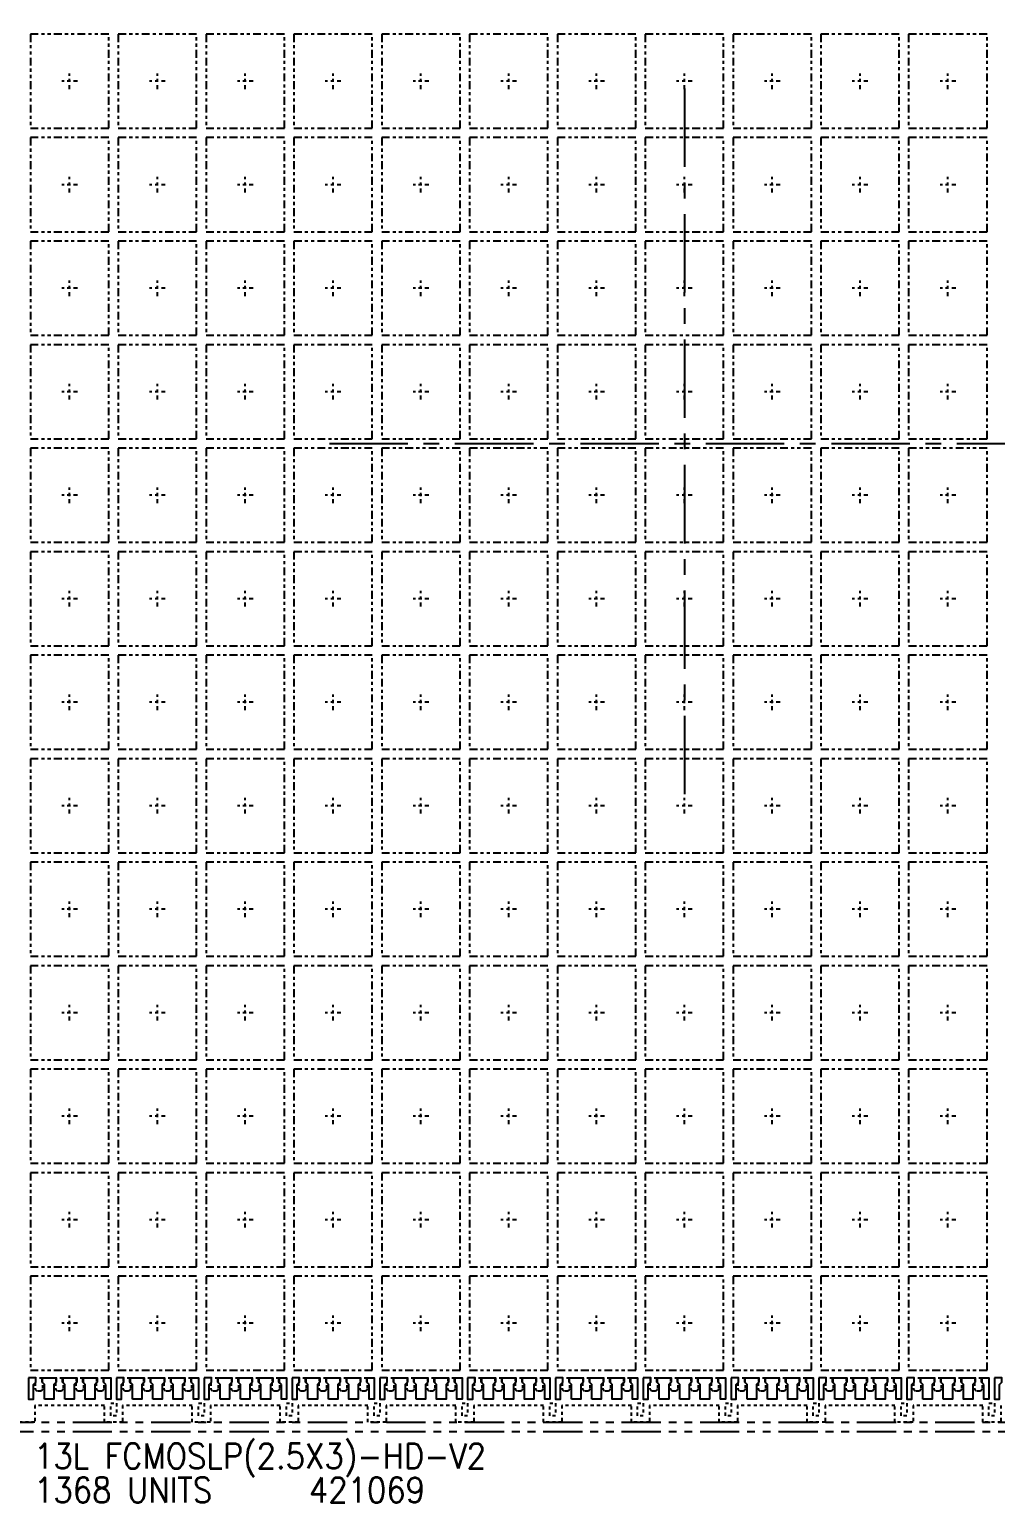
# Model space of a CAD drawing. Extents: x -335 to -11, y -372 to -1.
# Drawn here: x -284.67 to -253.87, y -333.99 to -287.03 of the extents above; entities that cross this region are included whole.
import ezdxf

# ---------------------------------------------------------------- set-up
doc = ezdxf.new("R2010")
doc.units = 0
doc.header["$MEASUREMENT"] = 0
for name, pattern in [('CENTERX2', [4, 2.5, -0.5, 0.5, -0.5]), ('HIDDEN', [0.375, 0.25, -0.125]), ('PHANTOM', [2.5, 1.25, -0.25, 0.25, -0.25, 0.25, -0.25])]:
    doc.linetypes.add(name, pattern=pattern)
doc.layers.add('1', color=7, linetype='CONTINUOUS')
doc.layers.add('1D', color=4, linetype='CONTINUOUS')
doc.styles.add('ROMANS', font='romans', dxfattribs={"width": 0.85, "height": 0.08})

msp = doc.modelspace()

# ---------------------------------------------------------------- linework, layer by layer
at = {"layer": '1'}
for points in [[(-284.696, -330.016), (-284.696, -330.696), (-284.536, -330.696), (-284.536, -330.226), (-284.461, -330.151), (-284.461, -330.016)], [(-284.186, -330.696), (-284.186, -330.226), (-284.261, -330.151), (-284.261, -330.016), (-283.811, -330.016), (-283.811, -330.151), (-283.886, -330.226), (-283.886, -330.696)], [(-283.536, -330.696), (-283.536, -330.226), (-283.611, -330.151), (-283.611, -330.016), (-283.161, -330.016), (-283.161, -330.151), (-283.236, -330.226), (-283.236, -330.696)], [(-282.961, -330.016), (-282.511, -330.016), (-282.511, -330.151), (-282.586, -330.226), (-282.586, -330.696), (-282.886, -330.696), (-282.886, -330.226), (-282.961, -330.151)], [(-282.236, -330.226), (-282.311, -330.151), (-282.311, -330.016), (-282.076, -330.016), (-282.076, -330.696), (-282.236, -330.696)], [(-281.896, -330.016), (-281.896, -330.696), (-281.736, -330.696), (-281.736, -330.226), (-281.661, -330.151), (-281.661, -330.016)], [(-281.386, -330.696), (-281.386, -330.226), (-281.461, -330.151), (-281.461, -330.016), (-281.011, -330.016), (-281.011, -330.151), (-281.086, -330.226), (-281.086, -330.696)], [(-280.736, -330.696), (-280.736, -330.226), (-280.811, -330.151), (-280.811, -330.016), (-280.361, -330.016), (-280.361, -330.151), (-280.436, -330.226), (-280.436, -330.696)], [(-280.161, -330.016), (-279.711, -330.016), (-279.711, -330.151), (-279.786, -330.226), (-279.786, -330.696), (-280.086, -330.696), (-280.086, -330.226), (-280.161, -330.151)], [(-279.436, -330.226), (-279.511, -330.151), (-279.511, -330.016), (-279.276, -330.016), (-279.276, -330.696), (-279.436, -330.696)], [(-279.096, -330.016), (-279.096, -330.696), (-278.936, -330.696), (-278.936, -330.226), (-278.861, -330.151), (-278.861, -330.016)], [(-278.586, -330.696), (-278.586, -330.226), (-278.661, -330.151), (-278.661, -330.016), (-278.211, -330.016), (-278.211, -330.151), (-278.286, -330.226), (-278.286, -330.696)], [(-277.936, -330.696), (-277.936, -330.226), (-278.011, -330.151), (-278.011, -330.016), (-277.561, -330.016), (-277.561, -330.151), (-277.636, -330.226), (-277.636, -330.696)], [(-277.361, -330.016), (-276.911, -330.016), (-276.911, -330.151), (-276.986, -330.226), (-276.986, -330.696), (-277.286, -330.696), (-277.286, -330.226), (-277.361, -330.151)], [(-276.636, -330.226), (-276.711, -330.151), (-276.711, -330.016), (-276.476, -330.016), (-276.476, -330.696), (-276.636, -330.696)], [(-276.296, -330.016), (-276.296, -330.696), (-276.136, -330.696), (-276.136, -330.226), (-276.061, -330.151), (-276.061, -330.016)], [(-275.786, -330.696), (-275.786, -330.226), (-275.861, -330.151), (-275.861, -330.016), (-275.411, -330.016), (-275.411, -330.151), (-275.486, -330.226), (-275.486, -330.696)], [(-275.136, -330.696), (-275.136, -330.226), (-275.211, -330.151), (-275.211, -330.016), (-274.761, -330.016), (-274.761, -330.151), (-274.836, -330.226), (-274.836, -330.696)], [(-274.561, -330.016), (-274.111, -330.016), (-274.111, -330.151), (-274.186, -330.226), (-274.186, -330.696), (-274.486, -330.696), (-274.486, -330.226), (-274.561, -330.151)], [(-273.836, -330.226), (-273.911, -330.151), (-273.911, -330.016), (-273.676, -330.016), (-273.676, -330.696), (-273.836, -330.696)], [(-273.496, -330.016), (-273.496, -330.696), (-273.336, -330.696), (-273.336, -330.226), (-273.261, -330.151), (-273.261, -330.016)], [(-272.986, -330.696), (-272.986, -330.226), (-273.061, -330.151), (-273.061, -330.016), (-272.611, -330.016), (-272.611, -330.151), (-272.686, -330.226), (-272.686, -330.696)], [(-272.336, -330.696), (-272.336, -330.226), (-272.411, -330.151), (-272.411, -330.016), (-271.961, -330.016), (-271.961, -330.151), (-272.036, -330.226), (-272.036, -330.696)], [(-271.761, -330.016), (-271.311, -330.016), (-271.311, -330.151), (-271.386, -330.226), (-271.386, -330.696), (-271.686, -330.696), (-271.686, -330.226), (-271.761, -330.151)], [(-271.036, -330.226), (-271.111, -330.151), (-271.111, -330.016), (-270.876, -330.016), (-270.876, -330.696), (-271.036, -330.696)], [(-270.696, -330.016), (-270.696, -330.696), (-270.536, -330.696), (-270.536, -330.226), (-270.461, -330.151), (-270.461, -330.016)], [(-270.186, -330.696), (-270.186, -330.226), (-270.261, -330.151), (-270.261, -330.016), (-269.811, -330.016), (-269.811, -330.151), (-269.886, -330.226), (-269.886, -330.696)], [(-269.536, -330.696), (-269.536, -330.226), (-269.611, -330.151), (-269.611, -330.016), (-269.161, -330.016), (-269.161, -330.151), (-269.236, -330.226), (-269.236, -330.696)], [(-268.961, -330.016), (-268.511, -330.016), (-268.511, -330.151), (-268.586, -330.226), (-268.586, -330.696), (-268.886, -330.696), (-268.886, -330.226), (-268.961, -330.151)], [(-268.236, -330.226), (-268.311, -330.151), (-268.311, -330.016), (-268.076, -330.016), (-268.076, -330.696), (-268.236, -330.696)], [(-267.896, -330.016), (-267.896, -330.696), (-267.736, -330.696), (-267.736, -330.226), (-267.661, -330.151), (-267.661, -330.016)], [(-267.386, -330.696), (-267.386, -330.226), (-267.461, -330.151), (-267.461, -330.016), (-267.011, -330.016), (-267.011, -330.151), (-267.086, -330.226), (-267.086, -330.696)], [(-266.736, -330.696), (-266.736, -330.226), (-266.811, -330.151), (-266.811, -330.016), (-266.361, -330.016), (-266.361, -330.151), (-266.436, -330.226), (-266.436, -330.696)], [(-266.161, -330.016), (-265.711, -330.016), (-265.711, -330.151), (-265.786, -330.226), (-265.786, -330.696), (-266.086, -330.696), (-266.086, -330.226), (-266.161, -330.151)], [(-265.436, -330.226), (-265.511, -330.151), (-265.511, -330.016), (-265.276, -330.016), (-265.276, -330.696), (-265.436, -330.696)], [(-265.096, -330.016), (-265.096, -330.696), (-264.936, -330.696), (-264.936, -330.226), (-264.861, -330.151), (-264.861, -330.016)], [(-264.586, -330.696), (-264.586, -330.226), (-264.661, -330.151), (-264.661, -330.016), (-264.211, -330.016), (-264.211, -330.151), (-264.286, -330.226), (-264.286, -330.696)], [(-263.936, -330.696), (-263.936, -330.226), (-264.011, -330.151), (-264.011, -330.016), (-263.561, -330.016), (-263.561, -330.151), (-263.636, -330.226), (-263.636, -330.696)], [(-263.361, -330.016), (-262.911, -330.016), (-262.911, -330.151), (-262.986, -330.226), (-262.986, -330.696), (-263.286, -330.696), (-263.286, -330.226), (-263.361, -330.151)], [(-262.636, -330.226), (-262.711, -330.151), (-262.711, -330.016), (-262.476, -330.016), (-262.476, -330.696), (-262.636, -330.696)], [(-262.296, -330.016), (-262.296, -330.696), (-262.136, -330.696), (-262.136, -330.226), (-262.061, -330.151), (-262.061, -330.016)], [(-261.786, -330.696), (-261.786, -330.226), (-261.861, -330.151), (-261.861, -330.016), (-261.411, -330.016), (-261.411, -330.151), (-261.486, -330.226), (-261.486, -330.696)], [(-261.136, -330.696), (-261.136, -330.226), (-261.211, -330.151), (-261.211, -330.016), (-260.761, -330.016), (-260.761, -330.151), (-260.836, -330.226), (-260.836, -330.696)], [(-260.561, -330.016), (-260.111, -330.016), (-260.111, -330.151), (-260.186, -330.226), (-260.186, -330.696), (-260.486, -330.696), (-260.486, -330.226), (-260.561, -330.151)], [(-259.836, -330.226), (-259.911, -330.151), (-259.911, -330.016), (-259.676, -330.016), (-259.676, -330.696), (-259.836, -330.696)], [(-259.496, -330.016), (-259.496, -330.696), (-259.336, -330.696), (-259.336, -330.226), (-259.261, -330.151), (-259.261, -330.016)], [(-258.986, -330.696), (-258.986, -330.226), (-259.061, -330.151), (-259.061, -330.016), (-258.611, -330.016), (-258.611, -330.151), (-258.686, -330.226), (-258.686, -330.696)], [(-258.336, -330.696), (-258.336, -330.226), (-258.411, -330.151), (-258.411, -330.016), (-257.961, -330.016), (-257.961, -330.151), (-258.036, -330.226), (-258.036, -330.696)], [(-257.761, -330.016), (-257.311, -330.016), (-257.311, -330.151), (-257.386, -330.226), (-257.386, -330.696), (-257.686, -330.696), (-257.686, -330.226), (-257.761, -330.151)], [(-257.036, -330.226), (-257.111, -330.151), (-257.111, -330.016), (-256.876, -330.016), (-256.876, -330.696), (-257.036, -330.696)], [(-256.696, -330.016), (-256.696, -330.696), (-256.536, -330.696), (-256.536, -330.226), (-256.461, -330.151), (-256.461, -330.016)], [(-256.186, -330.696), (-256.186, -330.226), (-256.261, -330.151), (-256.261, -330.016), (-255.811, -330.016), (-255.811, -330.151), (-255.886, -330.226), (-255.886, -330.696)], [(-255.536, -330.696), (-255.536, -330.226), (-255.611, -330.151), (-255.611, -330.016), (-255.161, -330.016), (-255.161, -330.151), (-255.236, -330.226), (-255.236, -330.696)], [(-254.961, -330.016), (-254.511, -330.016), (-254.511, -330.151), (-254.586, -330.226), (-254.586, -330.696), (-254.886, -330.696), (-254.886, -330.226), (-254.961, -330.151)], [(-254.236, -330.226), (-254.311, -330.151), (-254.311, -330.016), (-254.076, -330.016), (-254.076, -330.696), (-254.236, -330.696)], [(-253.896, -330.016), (-253.896, -330.696), (-253.736, -330.696), (-253.736, -330.226), (-253.661, -330.151), (-253.661, -330.016)]]:
    msp.add_lwpolyline(points, close=True, dxfattribs=at)
at = {"layer": '1D', "linetype": 'CENTERX2'}
for p, q in [((-263.786, -288.911), (-263.786, -311.542)), ((-275.101, -300.226), (-252.471, -300.226))]:
    msp.add_line(p, q, dxfattribs=at)
at = {"layer": '1D', "linetype": 'HIDDEN', "ltscale": 0.2}
for p, q in [((-282.276, -330.896), (-284.496, -330.896)), ((-279.476, -330.896), (-281.696, -330.896)), ((-276.676, -330.896), (-278.896, -330.896)), ((-273.876, -330.896), (-276.096, -330.896)), ((-271.076, -330.896), (-273.296, -330.896)), ((-268.276, -330.896), (-270.496, -330.896)), ((-265.476, -330.896), (-267.696, -330.896)), ((-262.676, -330.896), (-264.896, -330.896)), ((-259.876, -330.896), (-262.096, -330.896)), ((-257.076, -330.896), (-259.296, -330.896)), ((-254.276, -330.896), (-256.496, -330.896))]:
    msp.add_line(p, q, dxfattribs=at)
at = {"layer": '1D', "color": 2, "linetype": 'PHANTOM'}
for points in [[(-236.786, -268.726), (-290.786, -268.726, -0.09902), (-291.555, -268.572, 0.916659), (-292.709, -270.78, -0.255924), (-291.786, -272.465), (-291.786, -297.488, -0.255924), (-292.709, -299.173, 0.547723), (-292.709, -301.28, -0.255924), (-291.786, -302.965), (-291.786, -327.988, -0.255924), (-292.709, -329.673, 0.916659), (-291.555, -331.88, -0.09902), (-290.786, -331.726), (-236.786, -331.726, -0.09902), (-236.017, -331.88, 0.916659), (-234.863, -329.673, -0.255924), (-235.786, -327.988), (-235.786, -302.965, -0.255924), (-234.863, -301.28, 0.547723), (-234.863, -299.173, -0.255924), (-235.786, -297.488), (-235.786, -272.465, -0.255924), (-234.863, -270.78, 0.916659), (-236.017, -268.572, -0.09902)], [(-236.786, -269.026), (-290.786, -269.026, -0.09902), (-291.671, -268.849, 0.916659), (-292.548, -270.527, -0.255924), (-291.486, -272.465), (-291.486, -297.488, -0.255924), (-292.548, -299.426, 0.547723), (-292.548, -301.027, -0.255924), (-291.486, -302.965), (-291.486, -327.988, -0.255924), (-292.548, -329.926, 0.916659), (-291.671, -331.603, -0.09902), (-290.786, -331.426), (-236.786, -331.426, -0.09902), (-235.902, -331.603, 0.916659), (-235.025, -329.926, -0.255924), (-236.086, -327.988), (-236.086, -302.965, -0.255924), (-235.025, -301.027, 0.547723), (-235.025, -299.426, -0.255924), (-236.086, -297.488), (-236.086, -272.465, -0.255924), (-235.025, -270.527, 0.916659), (-235.902, -268.849, -0.09902)]]:
    msp.add_lwpolyline(points, format="xyb", close=True, dxfattribs=at)
at = {"layer": '1D', "color": 2, "linetype": 'PHANTOM', "ltscale": 0.2}
for points in [[(-282.136, -287.176), (-284.636, -287.176), (-284.636, -290.176), (-282.136, -290.176)], [(-279.336, -287.176), (-281.836, -287.176), (-281.836, -290.176), (-279.336, -290.176)], [(-276.536, -287.176), (-279.036, -287.176), (-279.036, -290.176), (-276.536, -290.176)], [(-273.736, -287.176), (-276.236, -287.176), (-276.236, -290.176), (-273.736, -290.176)], [(-270.936, -287.176), (-273.436, -287.176), (-273.436, -290.176), (-270.936, -290.176)], [(-268.136, -287.176), (-270.636, -287.176), (-270.636, -290.176), (-268.136, -290.176)], [(-265.336, -287.176), (-267.836, -287.176), (-267.836, -290.176), (-265.336, -290.176)], [(-262.536, -287.176), (-265.036, -287.176), (-265.036, -290.176), (-262.536, -290.176)], [(-259.736, -287.176), (-262.236, -287.176), (-262.236, -290.176), (-259.736, -290.176)], [(-256.936, -287.176), (-259.436, -287.176), (-259.436, -290.176), (-256.936, -290.176)], [(-254.136, -287.176), (-256.636, -287.176), (-256.636, -290.176), (-254.136, -290.176)], [(-282.136, -290.476), (-284.636, -290.476), (-284.636, -293.476), (-282.136, -293.476)], [(-279.336, -290.476), (-281.836, -290.476), (-281.836, -293.476), (-279.336, -293.476)], [(-276.536, -290.476), (-279.036, -290.476), (-279.036, -293.476), (-276.536, -293.476)], [(-273.736, -290.476), (-276.236, -290.476), (-276.236, -293.476), (-273.736, -293.476)], [(-270.936, -290.476), (-273.436, -290.476), (-273.436, -293.476), (-270.936, -293.476)], [(-268.136, -290.476), (-270.636, -290.476), (-270.636, -293.476), (-268.136, -293.476)], [(-265.336, -290.476), (-267.836, -290.476), (-267.836, -293.476), (-265.336, -293.476)], [(-262.536, -290.476), (-265.036, -290.476), (-265.036, -293.476), (-262.536, -293.476)], [(-259.736, -290.476), (-262.236, -290.476), (-262.236, -293.476), (-259.736, -293.476)], [(-256.936, -290.476), (-259.436, -290.476), (-259.436, -293.476), (-256.936, -293.476)], [(-254.136, -290.476), (-256.636, -290.476), (-256.636, -293.476), (-254.136, -293.476)], [(-282.136, -293.776), (-284.636, -293.776), (-284.636, -296.776), (-282.136, -296.776)], [(-279.336, -293.776), (-281.836, -293.776), (-281.836, -296.776), (-279.336, -296.776)], [(-276.536, -293.776), (-279.036, -293.776), (-279.036, -296.776), (-276.536, -296.776)], [(-273.736, -293.776), (-276.236, -293.776), (-276.236, -296.776), (-273.736, -296.776)], [(-270.936, -293.776), (-273.436, -293.776), (-273.436, -296.776), (-270.936, -296.776)], [(-268.136, -293.776), (-270.636, -293.776), (-270.636, -296.776), (-268.136, -296.776)], [(-265.336, -293.776), (-267.836, -293.776), (-267.836, -296.776), (-265.336, -296.776)], [(-262.536, -293.776), (-265.036, -293.776), (-265.036, -296.776), (-262.536, -296.776)], [(-259.736, -293.776), (-262.236, -293.776), (-262.236, -296.776), (-259.736, -296.776)], [(-256.936, -293.776), (-259.436, -293.776), (-259.436, -296.776), (-256.936, -296.776)], [(-254.136, -293.776), (-256.636, -293.776), (-256.636, -296.776), (-254.136, -296.776)], [(-282.136, -297.076), (-284.636, -297.076), (-284.636, -300.076), (-282.136, -300.076)], [(-279.336, -297.076), (-281.836, -297.076), (-281.836, -300.076), (-279.336, -300.076)], [(-276.536, -297.076), (-279.036, -297.076), (-279.036, -300.076), (-276.536, -300.076)], [(-273.736, -297.076), (-276.236, -297.076), (-276.236, -300.076), (-273.736, -300.076)], [(-270.936, -297.076), (-273.436, -297.076), (-273.436, -300.076), (-270.936, -300.076)], [(-268.136, -297.076), (-270.636, -297.076), (-270.636, -300.076), (-268.136, -300.076)], [(-265.336, -297.076), (-267.836, -297.076), (-267.836, -300.076), (-265.336, -300.076)], [(-262.536, -297.076), (-265.036, -297.076), (-265.036, -300.076), (-262.536, -300.076)], [(-259.736, -297.076), (-262.236, -297.076), (-262.236, -300.076), (-259.736, -300.076)], [(-256.936, -297.076), (-259.436, -297.076), (-259.436, -300.076), (-256.936, -300.076)], [(-254.136, -297.076), (-256.636, -297.076), (-256.636, -300.076), (-254.136, -300.076)], [(-282.136, -300.376), (-284.636, -300.376), (-284.636, -303.376), (-282.136, -303.376)], [(-279.336, -300.376), (-281.836, -300.376), (-281.836, -303.376), (-279.336, -303.376)], [(-276.536, -300.376), (-279.036, -300.376), (-279.036, -303.376), (-276.536, -303.376)], [(-273.736, -300.376), (-276.236, -300.376), (-276.236, -303.376), (-273.736, -303.376)], [(-270.936, -300.376), (-273.436, -300.376), (-273.436, -303.376), (-270.936, -303.376)], [(-268.136, -300.376), (-270.636, -300.376), (-270.636, -303.376), (-268.136, -303.376)], [(-265.336, -300.376), (-267.836, -300.376), (-267.836, -303.376), (-265.336, -303.376)], [(-262.536, -300.376), (-265.036, -300.376), (-265.036, -303.376), (-262.536, -303.376)], [(-259.736, -300.376), (-262.236, -300.376), (-262.236, -303.376), (-259.736, -303.376)], [(-256.936, -300.376), (-259.436, -300.376), (-259.436, -303.376), (-256.936, -303.376)], [(-254.136, -300.376), (-256.636, -300.376), (-256.636, -303.376), (-254.136, -303.376)], [(-282.136, -303.676), (-284.636, -303.676), (-284.636, -306.676), (-282.136, -306.676)], [(-279.336, -303.676), (-281.836, -303.676), (-281.836, -306.676), (-279.336, -306.676)], [(-276.536, -303.676), (-279.036, -303.676), (-279.036, -306.676), (-276.536, -306.676)], [(-273.736, -303.676), (-276.236, -303.676), (-276.236, -306.676), (-273.736, -306.676)], [(-270.936, -303.676), (-273.436, -303.676), (-273.436, -306.676), (-270.936, -306.676)], [(-268.136, -303.676), (-270.636, -303.676), (-270.636, -306.676), (-268.136, -306.676)], [(-265.336, -303.676), (-267.836, -303.676), (-267.836, -306.676), (-265.336, -306.676)], [(-262.536, -303.676), (-265.036, -303.676), (-265.036, -306.676), (-262.536, -306.676)], [(-259.736, -303.676), (-262.236, -303.676), (-262.236, -306.676), (-259.736, -306.676)], [(-256.936, -303.676), (-259.436, -303.676), (-259.436, -306.676), (-256.936, -306.676)], [(-254.136, -303.676), (-256.636, -303.676), (-256.636, -306.676), (-254.136, -306.676)], [(-282.136, -306.976), (-284.636, -306.976), (-284.636, -309.976), (-282.136, -309.976)], [(-279.336, -306.976), (-281.836, -306.976), (-281.836, -309.976), (-279.336, -309.976)], [(-276.536, -306.976), (-279.036, -306.976), (-279.036, -309.976), (-276.536, -309.976)], [(-273.736, -306.976), (-276.236, -306.976), (-276.236, -309.976), (-273.736, -309.976)], [(-270.936, -306.976), (-273.436, -306.976), (-273.436, -309.976), (-270.936, -309.976)], [(-268.136, -306.976), (-270.636, -306.976), (-270.636, -309.976), (-268.136, -309.976)], [(-265.336, -306.976), (-267.836, -306.976), (-267.836, -309.976), (-265.336, -309.976)], [(-262.536, -306.976), (-265.036, -306.976), (-265.036, -309.976), (-262.536, -309.976)], [(-259.736, -306.976), (-262.236, -306.976), (-262.236, -309.976), (-259.736, -309.976)], [(-256.936, -306.976), (-259.436, -306.976), (-259.436, -309.976), (-256.936, -309.976)], [(-254.136, -306.976), (-256.636, -306.976), (-256.636, -309.976), (-254.136, -309.976)], [(-282.136, -310.276), (-284.636, -310.276), (-284.636, -313.276), (-282.136, -313.276)], [(-279.336, -310.276), (-281.836, -310.276), (-281.836, -313.276), (-279.336, -313.276)], [(-276.536, -310.276), (-279.036, -310.276), (-279.036, -313.276), (-276.536, -313.276)], [(-273.736, -310.276), (-276.236, -310.276), (-276.236, -313.276), (-273.736, -313.276)], [(-270.936, -310.276), (-273.436, -310.276), (-273.436, -313.276), (-270.936, -313.276)], [(-268.136, -310.276), (-270.636, -310.276), (-270.636, -313.276), (-268.136, -313.276)], [(-265.336, -310.276), (-267.836, -310.276), (-267.836, -313.276), (-265.336, -313.276)], [(-262.536, -310.276), (-265.036, -310.276), (-265.036, -313.276), (-262.536, -313.276)], [(-259.736, -310.276), (-262.236, -310.276), (-262.236, -313.276), (-259.736, -313.276)], [(-256.936, -310.276), (-259.436, -310.276), (-259.436, -313.276), (-256.936, -313.276)], [(-254.136, -310.276), (-256.636, -310.276), (-256.636, -313.276), (-254.136, -313.276)], [(-282.136, -313.576), (-284.636, -313.576), (-284.636, -316.576), (-282.136, -316.576)], [(-279.336, -313.576), (-281.836, -313.576), (-281.836, -316.576), (-279.336, -316.576)], [(-276.536, -313.576), (-279.036, -313.576), (-279.036, -316.576), (-276.536, -316.576)], [(-273.736, -313.576), (-276.236, -313.576), (-276.236, -316.576), (-273.736, -316.576)], [(-270.936, -313.576), (-273.436, -313.576), (-273.436, -316.576), (-270.936, -316.576)], [(-268.136, -313.576), (-270.636, -313.576), (-270.636, -316.576), (-268.136, -316.576)], [(-265.336, -313.576), (-267.836, -313.576), (-267.836, -316.576), (-265.336, -316.576)], [(-262.536, -313.576), (-265.036, -313.576), (-265.036, -316.576), (-262.536, -316.576)], [(-259.736, -313.576), (-262.236, -313.576), (-262.236, -316.576), (-259.736, -316.576)], [(-256.936, -313.576), (-259.436, -313.576), (-259.436, -316.576), (-256.936, -316.576)], [(-254.136, -313.576), (-256.636, -313.576), (-256.636, -316.576), (-254.136, -316.576)], [(-282.136, -316.876), (-284.636, -316.876), (-284.636, -319.876), (-282.136, -319.876)], [(-279.336, -316.876), (-281.836, -316.876), (-281.836, -319.876), (-279.336, -319.876)], [(-276.536, -316.876), (-279.036, -316.876), (-279.036, -319.876), (-276.536, -319.876)], [(-273.736, -316.876), (-276.236, -316.876), (-276.236, -319.876), (-273.736, -319.876)], [(-270.936, -316.876), (-273.436, -316.876), (-273.436, -319.876), (-270.936, -319.876)], [(-268.136, -316.876), (-270.636, -316.876), (-270.636, -319.876), (-268.136, -319.876)], [(-265.336, -316.876), (-267.836, -316.876), (-267.836, -319.876), (-265.336, -319.876)], [(-262.536, -316.876), (-265.036, -316.876), (-265.036, -319.876), (-262.536, -319.876)], [(-259.736, -316.876), (-262.236, -316.876), (-262.236, -319.876), (-259.736, -319.876)], [(-256.936, -316.876), (-259.436, -316.876), (-259.436, -319.876), (-256.936, -319.876)], [(-254.136, -316.876), (-256.636, -316.876), (-256.636, -319.876), (-254.136, -319.876)], [(-282.136, -320.176), (-284.636, -320.176), (-284.636, -323.176), (-282.136, -323.176)], [(-279.336, -320.176), (-281.836, -320.176), (-281.836, -323.176), (-279.336, -323.176)], [(-276.536, -320.176), (-279.036, -320.176), (-279.036, -323.176), (-276.536, -323.176)], [(-273.736, -320.176), (-276.236, -320.176), (-276.236, -323.176), (-273.736, -323.176)], [(-270.936, -320.176), (-273.436, -320.176), (-273.436, -323.176), (-270.936, -323.176)], [(-268.136, -320.176), (-270.636, -320.176), (-270.636, -323.176), (-268.136, -323.176)], [(-265.336, -320.176), (-267.836, -320.176), (-267.836, -323.176), (-265.336, -323.176)], [(-262.536, -320.176), (-265.036, -320.176), (-265.036, -323.176), (-262.536, -323.176)], [(-259.736, -320.176), (-262.236, -320.176), (-262.236, -323.176), (-259.736, -323.176)], [(-256.936, -320.176), (-259.436, -320.176), (-259.436, -323.176), (-256.936, -323.176)], [(-254.136, -320.176), (-256.636, -320.176), (-256.636, -323.176), (-254.136, -323.176)], [(-282.136, -323.476), (-284.636, -323.476), (-284.636, -326.476), (-282.136, -326.476)], [(-279.336, -323.476), (-281.836, -323.476), (-281.836, -326.476), (-279.336, -326.476)], [(-276.536, -323.476), (-279.036, -323.476), (-279.036, -326.476), (-276.536, -326.476)], [(-273.736, -323.476), (-276.236, -323.476), (-276.236, -326.476), (-273.736, -326.476)], [(-270.936, -323.476), (-273.436, -323.476), (-273.436, -326.476), (-270.936, -326.476)], [(-268.136, -323.476), (-270.636, -323.476), (-270.636, -326.476), (-268.136, -326.476)], [(-265.336, -323.476), (-267.836, -323.476), (-267.836, -326.476), (-265.336, -326.476)], [(-262.536, -323.476), (-265.036, -323.476), (-265.036, -326.476), (-262.536, -326.476)], [(-259.736, -323.476), (-262.236, -323.476), (-262.236, -326.476), (-259.736, -326.476)], [(-256.936, -323.476), (-259.436, -323.476), (-259.436, -326.476), (-256.936, -326.476)], [(-254.136, -323.476), (-256.636, -323.476), (-256.636, -326.476), (-254.136, -326.476)], [(-282.136, -326.776), (-284.636, -326.776), (-284.636, -329.776), (-282.136, -329.776)], [(-279.336, -326.776), (-281.836, -326.776), (-281.836, -329.776), (-279.336, -329.776)], [(-276.536, -326.776), (-279.036, -326.776), (-279.036, -329.776), (-276.536, -329.776)], [(-273.736, -326.776), (-276.236, -326.776), (-276.236, -329.776), (-273.736, -329.776)], [(-270.936, -326.776), (-273.436, -326.776), (-273.436, -329.776), (-270.936, -329.776)], [(-268.136, -326.776), (-270.636, -326.776), (-270.636, -329.776), (-268.136, -329.776)], [(-265.336, -326.776), (-267.836, -326.776), (-267.836, -329.776), (-265.336, -329.776)], [(-262.536, -326.776), (-265.036, -326.776), (-265.036, -329.776), (-262.536, -329.776)], [(-259.736, -326.776), (-262.236, -326.776), (-262.236, -329.776), (-259.736, -329.776)], [(-256.936, -326.776), (-259.436, -326.776), (-259.436, -329.776), (-256.936, -329.776)], [(-254.136, -326.776), (-256.636, -326.776), (-256.636, -329.776), (-254.136, -329.776)]]:
    msp.add_lwpolyline(points, close=True, dxfattribs=at)
at = {"layer": '1D', "linetype": 'CENTERX2', "ltscale": 0.05}
for points in [[(-283.136, -288.676), (-283.636, -288.676)], [(-283.386, -288.926), (-283.386, -288.426)], [(-280.336, -288.676), (-280.836, -288.676)], [(-280.586, -288.926), (-280.586, -288.426)], [(-277.536, -288.676), (-278.036, -288.676)], [(-277.786, -288.926), (-277.786, -288.426)], [(-274.736, -288.676), (-275.236, -288.676)], [(-274.986, -288.926), (-274.986, -288.426)], [(-271.936, -288.676), (-272.436, -288.676)], [(-272.186, -288.926), (-272.186, -288.426)], [(-269.136, -288.676), (-269.636, -288.676)], [(-269.386, -288.926), (-269.386, -288.426)], [(-266.336, -288.676), (-266.836, -288.676)], [(-266.586, -288.926), (-266.586, -288.426)], [(-263.536, -288.676), (-264.036, -288.676)], [(-263.786, -288.926), (-263.786, -288.426)], [(-260.736, -288.676), (-261.236, -288.676)], [(-260.986, -288.926), (-260.986, -288.426)], [(-257.936, -288.676), (-258.436, -288.676)], [(-258.186, -288.926), (-258.186, -288.426)], [(-255.136, -288.676), (-255.636, -288.676)], [(-255.386, -288.926), (-255.386, -288.426)], [(-283.136, -291.976), (-283.636, -291.976)], [(-283.386, -292.226), (-283.386, -291.726)], [(-280.336, -291.976), (-280.836, -291.976)], [(-280.586, -292.226), (-280.586, -291.726)], [(-277.536, -291.976), (-278.036, -291.976)], [(-277.786, -292.226), (-277.786, -291.726)], [(-274.736, -291.976), (-275.236, -291.976)], [(-274.986, -292.226), (-274.986, -291.726)], [(-271.936, -291.976), (-272.436, -291.976)], [(-272.186, -292.226), (-272.186, -291.726)], [(-269.136, -291.976), (-269.636, -291.976)], [(-269.386, -292.226), (-269.386, -291.726)], [(-266.336, -291.976), (-266.836, -291.976)], [(-266.586, -292.226), (-266.586, -291.726)], [(-263.536, -291.976), (-264.036, -291.976)], [(-263.786, -292.226), (-263.786, -291.726)], [(-260.736, -291.976), (-261.236, -291.976)], [(-260.986, -292.226), (-260.986, -291.726)], [(-257.936, -291.976), (-258.436, -291.976)], [(-258.186, -292.226), (-258.186, -291.726)], [(-255.136, -291.976), (-255.636, -291.976)], [(-255.386, -292.226), (-255.386, -291.726)], [(-283.136, -295.276), (-283.636, -295.276)], [(-283.386, -295.526), (-283.386, -295.026)], [(-280.336, -295.276), (-280.836, -295.276)], [(-280.586, -295.526), (-280.586, -295.026)], [(-277.536, -295.276), (-278.036, -295.276)], [(-277.786, -295.526), (-277.786, -295.026)], [(-274.736, -295.276), (-275.236, -295.276)], [(-274.986, -295.526), (-274.986, -295.026)], [(-271.936, -295.276), (-272.436, -295.276)], [(-272.186, -295.526), (-272.186, -295.026)], [(-269.136, -295.276), (-269.636, -295.276)], [(-269.386, -295.526), (-269.386, -295.026)], [(-266.336, -295.276), (-266.836, -295.276)], [(-266.586, -295.526), (-266.586, -295.026)], [(-263.536, -295.276), (-264.036, -295.276)], [(-263.786, -295.526), (-263.786, -295.026)], [(-260.736, -295.276), (-261.236, -295.276)], [(-260.986, -295.526), (-260.986, -295.026)], [(-257.936, -295.276), (-258.436, -295.276)], [(-258.186, -295.526), (-258.186, -295.026)], [(-255.136, -295.276), (-255.636, -295.276)], [(-255.386, -295.526), (-255.386, -295.026)], [(-283.136, -298.576), (-283.636, -298.576)], [(-283.386, -298.826), (-283.386, -298.326)], [(-280.336, -298.576), (-280.836, -298.576)], [(-280.586, -298.826), (-280.586, -298.326)], [(-277.536, -298.576), (-278.036, -298.576)], [(-277.786, -298.826), (-277.786, -298.326)], [(-274.736, -298.576), (-275.236, -298.576)], [(-274.986, -298.826), (-274.986, -298.326)], [(-271.936, -298.576), (-272.436, -298.576)], [(-272.186, -298.826), (-272.186, -298.326)], [(-269.136, -298.576), (-269.636, -298.576)], [(-269.386, -298.826), (-269.386, -298.326)], [(-266.336, -298.576), (-266.836, -298.576)], [(-266.586, -298.826), (-266.586, -298.326)], [(-263.536, -298.576), (-264.036, -298.576)], [(-263.786, -298.826), (-263.786, -298.326)], [(-260.736, -298.576), (-261.236, -298.576)], [(-260.986, -298.826), (-260.986, -298.326)], [(-257.936, -298.576), (-258.436, -298.576)], [(-258.186, -298.826), (-258.186, -298.326)], [(-255.136, -298.576), (-255.636, -298.576)], [(-255.386, -298.826), (-255.386, -298.326)], [(-283.136, -301.876), (-283.636, -301.876)], [(-283.386, -302.126), (-283.386, -301.626)], [(-280.336, -301.876), (-280.836, -301.876)], [(-280.586, -302.126), (-280.586, -301.626)], [(-277.536, -301.876), (-278.036, -301.876)], [(-277.786, -302.126), (-277.786, -301.626)], [(-274.736, -301.876), (-275.236, -301.876)], [(-274.986, -302.126), (-274.986, -301.626)], [(-271.936, -301.876), (-272.436, -301.876)], [(-272.186, -302.126), (-272.186, -301.626)], [(-269.136, -301.876), (-269.636, -301.876)], [(-269.386, -302.126), (-269.386, -301.626)], [(-266.336, -301.876), (-266.836, -301.876)], [(-266.586, -302.126), (-266.586, -301.626)], [(-263.536, -301.876), (-264.036, -301.876)], [(-263.786, -302.126), (-263.786, -301.626)], [(-260.736, -301.876), (-261.236, -301.876)], [(-260.986, -302.126), (-260.986, -301.626)], [(-257.936, -301.876), (-258.436, -301.876)], [(-258.186, -302.126), (-258.186, -301.626)], [(-255.136, -301.876), (-255.636, -301.876)], [(-255.386, -302.126), (-255.386, -301.626)], [(-283.136, -305.176), (-283.636, -305.176)], [(-283.386, -305.426), (-283.386, -304.926)], [(-280.336, -305.176), (-280.836, -305.176)], [(-280.586, -305.426), (-280.586, -304.926)], [(-277.536, -305.176), (-278.036, -305.176)], [(-277.786, -305.426), (-277.786, -304.926)], [(-274.736, -305.176), (-275.236, -305.176)], [(-274.986, -305.426), (-274.986, -304.926)], [(-271.936, -305.176), (-272.436, -305.176)], [(-272.186, -305.426), (-272.186, -304.926)], [(-269.136, -305.176), (-269.636, -305.176)], [(-269.386, -305.426), (-269.386, -304.926)], [(-266.336, -305.176), (-266.836, -305.176)], [(-266.586, -305.426), (-266.586, -304.926)], [(-263.536, -305.176), (-264.036, -305.176)], [(-263.786, -305.426), (-263.786, -304.926)], [(-260.736, -305.176), (-261.236, -305.176)], [(-260.986, -305.426), (-260.986, -304.926)], [(-257.936, -305.176), (-258.436, -305.176)], [(-258.186, -305.426), (-258.186, -304.926)], [(-255.136, -305.176), (-255.636, -305.176)], [(-255.386, -305.426), (-255.386, -304.926)], [(-283.136, -308.476), (-283.636, -308.476)], [(-283.386, -308.726), (-283.386, -308.226)], [(-280.336, -308.476), (-280.836, -308.476)], [(-280.586, -308.726), (-280.586, -308.226)], [(-277.536, -308.476), (-278.036, -308.476)], [(-277.786, -308.726), (-277.786, -308.226)], [(-274.736, -308.476), (-275.236, -308.476)], [(-274.986, -308.726), (-274.986, -308.226)], [(-271.936, -308.476), (-272.436, -308.476)], [(-272.186, -308.726), (-272.186, -308.226)], [(-269.136, -308.476), (-269.636, -308.476)], [(-269.386, -308.726), (-269.386, -308.226)], [(-266.336, -308.476), (-266.836, -308.476)], [(-266.586, -308.726), (-266.586, -308.226)], [(-263.536, -308.476), (-264.036, -308.476)], [(-263.786, -308.726), (-263.786, -308.226)], [(-260.736, -308.476), (-261.236, -308.476)], [(-260.986, -308.726), (-260.986, -308.226)], [(-257.936, -308.476), (-258.436, -308.476)], [(-258.186, -308.726), (-258.186, -308.226)], [(-255.136, -308.476), (-255.636, -308.476)], [(-255.386, -308.726), (-255.386, -308.226)], [(-283.136, -311.776), (-283.636, -311.776)], [(-283.386, -312.026), (-283.386, -311.526)], [(-280.336, -311.776), (-280.836, -311.776)], [(-280.586, -312.026), (-280.586, -311.526)], [(-277.536, -311.776), (-278.036, -311.776)], [(-277.786, -312.026), (-277.786, -311.526)], [(-274.736, -311.776), (-275.236, -311.776)], [(-274.986, -312.026), (-274.986, -311.526)], [(-271.936, -311.776), (-272.436, -311.776)], [(-272.186, -312.026), (-272.186, -311.526)], [(-269.136, -311.776), (-269.636, -311.776)], [(-269.386, -312.026), (-269.386, -311.526)], [(-266.336, -311.776), (-266.836, -311.776)], [(-266.586, -312.026), (-266.586, -311.526)], [(-263.536, -311.776), (-264.036, -311.776)], [(-263.786, -312.026), (-263.786, -311.526)], [(-260.736, -311.776), (-261.236, -311.776)], [(-260.986, -312.026), (-260.986, -311.526)], [(-257.936, -311.776), (-258.436, -311.776)], [(-258.186, -312.026), (-258.186, -311.526)], [(-255.136, -311.776), (-255.636, -311.776)], [(-255.386, -312.026), (-255.386, -311.526)], [(-283.136, -315.076), (-283.636, -315.076)], [(-283.386, -315.326), (-283.386, -314.826)], [(-280.336, -315.076), (-280.836, -315.076)], [(-280.586, -315.326), (-280.586, -314.826)], [(-277.536, -315.076), (-278.036, -315.076)], [(-277.786, -315.326), (-277.786, -314.826)], [(-274.736, -315.076), (-275.236, -315.076)], [(-274.986, -315.326), (-274.986, -314.826)], [(-271.936, -315.076), (-272.436, -315.076)], [(-272.186, -315.326), (-272.186, -314.826)], [(-269.136, -315.076), (-269.636, -315.076)], [(-269.386, -315.326), (-269.386, -314.826)], [(-266.336, -315.076), (-266.836, -315.076)], [(-266.586, -315.326), (-266.586, -314.826)], [(-263.536, -315.076), (-264.036, -315.076)], [(-263.786, -315.326), (-263.786, -314.826)], [(-260.736, -315.076), (-261.236, -315.076)], [(-260.986, -315.326), (-260.986, -314.826)], [(-257.936, -315.076), (-258.436, -315.076)], [(-258.186, -315.326), (-258.186, -314.826)], [(-255.136, -315.076), (-255.636, -315.076)], [(-255.386, -315.326), (-255.386, -314.826)], [(-283.136, -318.376), (-283.636, -318.376)], [(-283.386, -318.626), (-283.386, -318.126)], [(-280.336, -318.376), (-280.836, -318.376)], [(-280.586, -318.626), (-280.586, -318.126)], [(-277.536, -318.376), (-278.036, -318.376)], [(-277.786, -318.626), (-277.786, -318.126)], [(-274.736, -318.376), (-275.236, -318.376)], [(-274.986, -318.626), (-274.986, -318.126)], [(-271.936, -318.376), (-272.436, -318.376)], [(-272.186, -318.626), (-272.186, -318.126)], [(-269.136, -318.376), (-269.636, -318.376)], [(-269.386, -318.626), (-269.386, -318.126)], [(-266.336, -318.376), (-266.836, -318.376)], [(-266.586, -318.626), (-266.586, -318.126)], [(-263.536, -318.376), (-264.036, -318.376)], [(-263.786, -318.626), (-263.786, -318.126)], [(-260.736, -318.376), (-261.236, -318.376)], [(-260.986, -318.626), (-260.986, -318.126)], [(-257.936, -318.376), (-258.436, -318.376)], [(-258.186, -318.626), (-258.186, -318.126)], [(-255.136, -318.376), (-255.636, -318.376)], [(-255.386, -318.626), (-255.386, -318.126)], [(-283.136, -321.676), (-283.636, -321.676)], [(-283.386, -321.926), (-283.386, -321.426)], [(-280.336, -321.676), (-280.836, -321.676)], [(-280.586, -321.926), (-280.586, -321.426)], [(-277.536, -321.676), (-278.036, -321.676)], [(-277.786, -321.926), (-277.786, -321.426)], [(-274.736, -321.676), (-275.236, -321.676)], [(-274.986, -321.926), (-274.986, -321.426)], [(-271.936, -321.676), (-272.436, -321.676)], [(-272.186, -321.926), (-272.186, -321.426)], [(-269.136, -321.676), (-269.636, -321.676)], [(-269.386, -321.926), (-269.386, -321.426)], [(-266.336, -321.676), (-266.836, -321.676)], [(-266.586, -321.926), (-266.586, -321.426)], [(-263.536, -321.676), (-264.036, -321.676)], [(-263.786, -321.926), (-263.786, -321.426)], [(-260.736, -321.676), (-261.236, -321.676)], [(-260.986, -321.926), (-260.986, -321.426)], [(-257.936, -321.676), (-258.436, -321.676)], [(-258.186, -321.926), (-258.186, -321.426)], [(-255.136, -321.676), (-255.636, -321.676)], [(-255.386, -321.926), (-255.386, -321.426)], [(-283.136, -324.976), (-283.636, -324.976)], [(-283.386, -325.226), (-283.386, -324.726)], [(-280.336, -324.976), (-280.836, -324.976)], [(-280.586, -325.226), (-280.586, -324.726)], [(-277.536, -324.976), (-278.036, -324.976)], [(-277.786, -325.226), (-277.786, -324.726)], [(-274.736, -324.976), (-275.236, -324.976)], [(-274.986, -325.226), (-274.986, -324.726)], [(-271.936, -324.976), (-272.436, -324.976)], [(-272.186, -325.226), (-272.186, -324.726)], [(-269.136, -324.976), (-269.636, -324.976)], [(-269.386, -325.226), (-269.386, -324.726)], [(-266.336, -324.976), (-266.836, -324.976)], [(-266.586, -325.226), (-266.586, -324.726)], [(-263.536, -324.976), (-264.036, -324.976)], [(-263.786, -325.226), (-263.786, -324.726)], [(-260.736, -324.976), (-261.236, -324.976)], [(-260.986, -325.226), (-260.986, -324.726)], [(-257.936, -324.976), (-258.436, -324.976)], [(-258.186, -325.226), (-258.186, -324.726)], [(-255.136, -324.976), (-255.636, -324.976)], [(-255.386, -325.226), (-255.386, -324.726)], [(-283.136, -328.276), (-283.636, -328.276)], [(-283.386, -328.526), (-283.386, -328.026)], [(-280.336, -328.276), (-280.836, -328.276)], [(-280.586, -328.526), (-280.586, -328.026)], [(-277.536, -328.276), (-278.036, -328.276)], [(-277.786, -328.526), (-277.786, -328.026)], [(-274.736, -328.276), (-275.236, -328.276)], [(-274.986, -328.526), (-274.986, -328.026)], [(-271.936, -328.276), (-272.436, -328.276)], [(-272.186, -328.526), (-272.186, -328.026)], [(-269.136, -328.276), (-269.636, -328.276)], [(-269.386, -328.526), (-269.386, -328.026)], [(-266.336, -328.276), (-266.836, -328.276)], [(-266.586, -328.526), (-266.586, -328.026)], [(-263.536, -328.276), (-264.036, -328.276)], [(-263.786, -328.526), (-263.786, -328.026)], [(-260.736, -328.276), (-261.236, -328.276)], [(-260.986, -328.526), (-260.986, -328.026)], [(-257.936, -328.276), (-258.436, -328.276)], [(-258.186, -328.526), (-258.186, -328.026)], [(-255.136, -328.276), (-255.636, -328.276)], [(-255.386, -328.526), (-255.386, -328.026)]]:
    msp.add_lwpolyline(points, dxfattribs=at)
at = {"layer": '1D', "linetype": 'HIDDEN', "ltscale": 0.2}
for points in [[(-284.236, -330.351), (-284.236, -330.176), (-284.246, -330.151), (-284.246, -330.151), (-284.246, -330.026), (-284.476, -330.026), (-284.476, -330.151), (-284.476, -330.151), (-284.486, -330.176), (-284.486, -330.351, 0.414214), (-284.411, -330.426), (-284.311, -330.426, 0.414214)], [(-283.586, -330.351), (-283.586, -330.176), (-283.596, -330.151), (-283.596, -330.151), (-283.596, -330.026), (-283.826, -330.026), (-283.826, -330.151), (-283.826, -330.151), (-283.836, -330.176), (-283.836, -330.351, 0.414214), (-283.761, -330.426), (-283.661, -330.426, 0.414214)], [(-282.936, -330.351), (-282.936, -330.176), (-282.946, -330.151), (-282.946, -330.151), (-282.946, -330.026), (-283.176, -330.026), (-283.176, -330.151), (-283.176, -330.151), (-283.186, -330.176), (-283.186, -330.351, 0.414214), (-283.111, -330.426), (-283.011, -330.426, 0.414214)], [(-282.286, -330.351), (-282.286, -330.176), (-282.296, -330.151), (-282.296, -330.151), (-282.296, -330.026), (-282.526, -330.026), (-282.526, -330.151), (-282.526, -330.151), (-282.536, -330.176), (-282.536, -330.351, 0.414214), (-282.461, -330.426), (-282.361, -330.426, 0.414214)], [(-281.436, -330.351), (-281.436, -330.176), (-281.446, -330.151), (-281.446, -330.151), (-281.446, -330.026), (-281.676, -330.026), (-281.676, -330.151), (-281.676, -330.151), (-281.686, -330.176), (-281.686, -330.351, 0.414214), (-281.611, -330.426), (-281.511, -330.426, 0.414214)], [(-280.786, -330.351), (-280.786, -330.176), (-280.796, -330.151), (-280.796, -330.151), (-280.796, -330.026), (-281.026, -330.026), (-281.026, -330.151), (-281.026, -330.151), (-281.036, -330.176), (-281.036, -330.351, 0.414214), (-280.961, -330.426), (-280.861, -330.426, 0.414214)], [(-280.136, -330.351), (-280.136, -330.176), (-280.146, -330.151), (-280.146, -330.151), (-280.146, -330.026), (-280.376, -330.026), (-280.376, -330.151), (-280.376, -330.151), (-280.386, -330.176), (-280.386, -330.351, 0.414214), (-280.311, -330.426), (-280.211, -330.426, 0.414214)], [(-279.486, -330.351), (-279.486, -330.176), (-279.496, -330.151), (-279.496, -330.151), (-279.496, -330.026), (-279.726, -330.026), (-279.726, -330.151), (-279.726, -330.151), (-279.736, -330.176), (-279.736, -330.351, 0.414214), (-279.661, -330.426), (-279.561, -330.426, 0.414214)], [(-278.636, -330.351), (-278.636, -330.176), (-278.646, -330.151), (-278.646, -330.151), (-278.646, -330.026), (-278.876, -330.026), (-278.876, -330.151), (-278.876, -330.151), (-278.886, -330.176), (-278.886, -330.351, 0.414214), (-278.811, -330.426), (-278.711, -330.426, 0.414214)], [(-277.986, -330.351), (-277.986, -330.176), (-277.996, -330.151), (-277.996, -330.151), (-277.996, -330.026), (-278.226, -330.026), (-278.226, -330.151), (-278.226, -330.151), (-278.236, -330.176), (-278.236, -330.351, 0.414214), (-278.161, -330.426), (-278.061, -330.426, 0.414214)], [(-277.336, -330.351), (-277.336, -330.176), (-277.346, -330.151), (-277.346, -330.151), (-277.346, -330.026), (-277.576, -330.026), (-277.576, -330.151), (-277.576, -330.151), (-277.586, -330.176), (-277.586, -330.351, 0.414214), (-277.511, -330.426), (-277.411, -330.426, 0.414214)], [(-276.686, -330.351), (-276.686, -330.176), (-276.696, -330.151), (-276.696, -330.151), (-276.696, -330.026), (-276.926, -330.026), (-276.926, -330.151), (-276.926, -330.151), (-276.936, -330.176), (-276.936, -330.351, 0.414214), (-276.861, -330.426), (-276.761, -330.426, 0.414214)], [(-275.836, -330.351), (-275.836, -330.176), (-275.846, -330.151), (-275.846, -330.151), (-275.846, -330.026), (-276.076, -330.026), (-276.076, -330.151), (-276.076, -330.151), (-276.086, -330.176), (-276.086, -330.351, 0.414214), (-276.011, -330.426), (-275.911, -330.426, 0.414214)], [(-275.186, -330.351), (-275.186, -330.176), (-275.196, -330.151), (-275.196, -330.151), (-275.196, -330.026), (-275.426, -330.026), (-275.426, -330.151), (-275.426, -330.151), (-275.436, -330.176), (-275.436, -330.351, 0.414214), (-275.361, -330.426), (-275.261, -330.426, 0.414214)], [(-274.536, -330.351), (-274.536, -330.176), (-274.546, -330.151), (-274.546, -330.151), (-274.546, -330.026), (-274.776, -330.026), (-274.776, -330.151), (-274.776, -330.151), (-274.786, -330.176), (-274.786, -330.351, 0.414214), (-274.711, -330.426), (-274.611, -330.426, 0.414214)], [(-273.886, -330.351), (-273.886, -330.176), (-273.896, -330.151), (-273.896, -330.151), (-273.896, -330.026), (-274.126, -330.026), (-274.126, -330.151), (-274.126, -330.151), (-274.136, -330.176), (-274.136, -330.351, 0.414214), (-274.061, -330.426), (-273.961, -330.426, 0.414214)], [(-273.036, -330.351), (-273.036, -330.176), (-273.046, -330.151), (-273.046, -330.151), (-273.046, -330.026), (-273.276, -330.026), (-273.276, -330.151), (-273.276, -330.151), (-273.286, -330.176), (-273.286, -330.351, 0.414214), (-273.211, -330.426), (-273.111, -330.426, 0.414214)], [(-272.386, -330.351), (-272.386, -330.176), (-272.396, -330.151), (-272.396, -330.151), (-272.396, -330.026), (-272.626, -330.026), (-272.626, -330.151), (-272.626, -330.151), (-272.636, -330.176), (-272.636, -330.351, 0.414214), (-272.561, -330.426), (-272.461, -330.426, 0.414214)], [(-271.736, -330.351), (-271.736, -330.176), (-271.746, -330.151), (-271.746, -330.151), (-271.746, -330.026), (-271.976, -330.026), (-271.976, -330.151), (-271.976, -330.151), (-271.986, -330.176), (-271.986, -330.351, 0.414214), (-271.911, -330.426), (-271.811, -330.426, 0.414214)], [(-271.086, -330.351), (-271.086, -330.176), (-271.096, -330.151), (-271.096, -330.151), (-271.096, -330.026), (-271.326, -330.026), (-271.326, -330.151), (-271.326, -330.151), (-271.336, -330.176), (-271.336, -330.351, 0.414214), (-271.261, -330.426), (-271.161, -330.426, 0.414214)], [(-270.236, -330.351), (-270.236, -330.176), (-270.246, -330.151), (-270.246, -330.151), (-270.246, -330.026), (-270.476, -330.026), (-270.476, -330.151), (-270.476, -330.151), (-270.486, -330.176), (-270.486, -330.351, 0.414214), (-270.411, -330.426), (-270.311, -330.426, 0.414214)], [(-269.586, -330.351), (-269.586, -330.176), (-269.596, -330.151), (-269.596, -330.151), (-269.596, -330.026), (-269.826, -330.026), (-269.826, -330.151), (-269.826, -330.151), (-269.836, -330.176), (-269.836, -330.351, 0.414214), (-269.761, -330.426), (-269.661, -330.426, 0.414214)], [(-268.936, -330.351), (-268.936, -330.176), (-268.946, -330.151), (-268.946, -330.151), (-268.946, -330.026), (-269.176, -330.026), (-269.176, -330.151), (-269.176, -330.151), (-269.186, -330.176), (-269.186, -330.351, 0.414214), (-269.111, -330.426), (-269.011, -330.426, 0.414214)], [(-268.286, -330.351), (-268.286, -330.176), (-268.296, -330.151), (-268.296, -330.151), (-268.296, -330.026), (-268.526, -330.026), (-268.526, -330.151), (-268.526, -330.151), (-268.536, -330.176), (-268.536, -330.351, 0.414214), (-268.461, -330.426), (-268.361, -330.426, 0.414214)], [(-267.436, -330.351), (-267.436, -330.176), (-267.446, -330.151), (-267.446, -330.151), (-267.446, -330.026), (-267.676, -330.026), (-267.676, -330.151), (-267.676, -330.151), (-267.686, -330.176), (-267.686, -330.351, 0.414214), (-267.611, -330.426), (-267.511, -330.426, 0.414214)], [(-266.786, -330.351), (-266.786, -330.176), (-266.796, -330.151), (-266.796, -330.151), (-266.796, -330.026), (-267.026, -330.026), (-267.026, -330.151), (-267.026, -330.151), (-267.036, -330.176), (-267.036, -330.351, 0.414214), (-266.961, -330.426), (-266.861, -330.426, 0.414214)], [(-266.136, -330.351), (-266.136, -330.176), (-266.146, -330.151), (-266.146, -330.151), (-266.146, -330.026), (-266.376, -330.026), (-266.376, -330.151), (-266.376, -330.151), (-266.386, -330.176), (-266.386, -330.351, 0.414214), (-266.311, -330.426), (-266.211, -330.426, 0.414214)], [(-265.486, -330.351), (-265.486, -330.176), (-265.496, -330.151), (-265.496, -330.151), (-265.496, -330.026), (-265.726, -330.026), (-265.726, -330.151), (-265.726, -330.151), (-265.736, -330.176), (-265.736, -330.351, 0.414214), (-265.661, -330.426), (-265.561, -330.426, 0.414214)], [(-264.636, -330.351), (-264.636, -330.176), (-264.646, -330.151), (-264.646, -330.151), (-264.646, -330.026), (-264.876, -330.026), (-264.876, -330.151), (-264.876, -330.151), (-264.886, -330.176), (-264.886, -330.351, 0.414214), (-264.811, -330.426), (-264.711, -330.426, 0.414214)], [(-263.986, -330.351), (-263.986, -330.176), (-263.996, -330.151), (-263.996, -330.151), (-263.996, -330.026), (-264.226, -330.026), (-264.226, -330.151), (-264.226, -330.151), (-264.236, -330.176), (-264.236, -330.351, 0.414214), (-264.161, -330.426), (-264.061, -330.426, 0.414214)], [(-263.336, -330.351), (-263.336, -330.176), (-263.346, -330.151), (-263.346, -330.151), (-263.346, -330.026), (-263.576, -330.026), (-263.576, -330.151), (-263.576, -330.151), (-263.586, -330.176), (-263.586, -330.351, 0.414214), (-263.511, -330.426), (-263.411, -330.426, 0.414214)], [(-262.686, -330.351), (-262.686, -330.176), (-262.696, -330.151), (-262.696, -330.151), (-262.696, -330.026), (-262.926, -330.026), (-262.926, -330.151), (-262.926, -330.151), (-262.936, -330.176), (-262.936, -330.351, 0.414214), (-262.861, -330.426), (-262.761, -330.426, 0.414214)], [(-261.836, -330.351), (-261.836, -330.176), (-261.846, -330.151), (-261.846, -330.151), (-261.846, -330.026), (-262.076, -330.026), (-262.076, -330.151), (-262.076, -330.151), (-262.086, -330.176), (-262.086, -330.351, 0.414214), (-262.011, -330.426), (-261.911, -330.426, 0.414214)], [(-261.186, -330.351), (-261.186, -330.176), (-261.196, -330.151), (-261.196, -330.151), (-261.196, -330.026), (-261.426, -330.026), (-261.426, -330.151), (-261.426, -330.151), (-261.436, -330.176), (-261.436, -330.351, 0.414214), (-261.361, -330.426), (-261.261, -330.426, 0.414214)], [(-260.536, -330.351), (-260.536, -330.176), (-260.546, -330.151), (-260.546, -330.151), (-260.546, -330.026), (-260.776, -330.026), (-260.776, -330.151), (-260.776, -330.151), (-260.786, -330.176), (-260.786, -330.351, 0.414214), (-260.711, -330.426), (-260.611, -330.426, 0.414214)], [(-259.886, -330.351), (-259.886, -330.176), (-259.896, -330.151), (-259.896, -330.151), (-259.896, -330.026), (-260.126, -330.026), (-260.126, -330.151), (-260.126, -330.151), (-260.136, -330.176), (-260.136, -330.351, 0.414214), (-260.061, -330.426), (-259.961, -330.426, 0.414214)], [(-259.036, -330.351), (-259.036, -330.176), (-259.046, -330.151), (-259.046, -330.151), (-259.046, -330.026), (-259.276, -330.026), (-259.276, -330.151), (-259.276, -330.151), (-259.286, -330.176), (-259.286, -330.351, 0.414214), (-259.211, -330.426), (-259.111, -330.426, 0.414214)], [(-258.386, -330.351), (-258.386, -330.176), (-258.396, -330.151), (-258.396, -330.151), (-258.396, -330.026), (-258.626, -330.026), (-258.626, -330.151), (-258.626, -330.151), (-258.636, -330.176), (-258.636, -330.351, 0.414214), (-258.561, -330.426), (-258.461, -330.426, 0.414214)], [(-257.736, -330.351), (-257.736, -330.176), (-257.746, -330.151), (-257.746, -330.151), (-257.746, -330.026), (-257.976, -330.026), (-257.976, -330.151), (-257.976, -330.151), (-257.986, -330.176), (-257.986, -330.351, 0.414214), (-257.911, -330.426), (-257.811, -330.426, 0.414214)], [(-257.086, -330.351), (-257.086, -330.176), (-257.096, -330.151), (-257.096, -330.151), (-257.096, -330.026), (-257.326, -330.026), (-257.326, -330.151), (-257.326, -330.151), (-257.336, -330.176), (-257.336, -330.351, 0.414214), (-257.261, -330.426), (-257.161, -330.426, 0.414214)], [(-256.236, -330.351), (-256.236, -330.176), (-256.246, -330.151), (-256.246, -330.151), (-256.246, -330.026), (-256.476, -330.026), (-256.476, -330.151), (-256.476, -330.151), (-256.486, -330.176), (-256.486, -330.351, 0.414214), (-256.411, -330.426), (-256.311, -330.426, 0.414214)], [(-255.586, -330.351), (-255.586, -330.176), (-255.596, -330.151), (-255.596, -330.151), (-255.596, -330.026), (-255.826, -330.026), (-255.826, -330.151), (-255.826, -330.151), (-255.836, -330.176), (-255.836, -330.351, 0.414214), (-255.761, -330.426), (-255.661, -330.426, 0.414214)], [(-254.936, -330.351), (-254.936, -330.176), (-254.946, -330.151), (-254.946, -330.151), (-254.946, -330.026), (-255.176, -330.026), (-255.176, -330.151), (-255.176, -330.151), (-255.186, -330.176), (-255.186, -330.351, 0.414214), (-255.111, -330.426), (-255.011, -330.426, 0.414214)], [(-254.286, -330.351), (-254.286, -330.176), (-254.296, -330.151), (-254.296, -330.151), (-254.296, -330.026), (-254.526, -330.026), (-254.526, -330.151), (-254.526, -330.151), (-254.536, -330.176), (-254.536, -330.351, 0.414214), (-254.461, -330.426), (-254.361, -330.426, 0.414214)]]:
    msp.add_lwpolyline(points, format="xyb", close=True, dxfattribs=at)
for points in [[(-284.496, -330.896), (-284.496, -331.426), (-285.076, -331.426), (-285.076, -330.896)], [(-281.696, -330.896), (-281.696, -331.426), (-282.276, -331.426), (-282.276, -330.896)], [(-278.896, -330.896), (-278.896, -331.426), (-279.476, -331.426), (-279.476, -330.896)], [(-276.096, -330.896), (-276.096, -331.426), (-276.676, -331.426), (-276.676, -330.896)], [(-273.296, -330.896), (-273.296, -331.426), (-273.876, -331.426), (-273.876, -330.896)], [(-270.496, -330.896), (-270.496, -331.426), (-271.076, -331.426), (-271.076, -330.896)], [(-267.696, -330.896), (-267.696, -331.426), (-268.276, -331.426), (-268.276, -330.896)], [(-264.896, -330.896), (-264.896, -331.426), (-265.476, -331.426), (-265.476, -330.896)], [(-262.096, -330.896), (-262.096, -331.426), (-262.676, -331.426), (-262.676, -330.896)], [(-259.296, -330.896), (-259.296, -331.426), (-259.876, -331.426), (-259.876, -330.896)], [(-256.496, -330.896), (-256.496, -331.426), (-257.076, -331.426), (-257.076, -330.896)], [(-253.696, -330.896), (-253.696, -331.426), (-254.276, -331.426), (-254.276, -330.896)]]:
    msp.add_lwpolyline(points, dxfattribs=at)
for points in [[(-282.076, -330.826), (-281.896, -330.826), (-281.896, -331.226), (-282.076, -331.226)], [(-279.276, -330.826), (-279.096, -330.826), (-279.096, -331.226), (-279.276, -331.226)], [(-276.476, -330.826), (-276.296, -330.826), (-276.296, -331.226), (-276.476, -331.226)], [(-273.676, -330.826), (-273.496, -330.826), (-273.496, -331.226), (-273.676, -331.226)], [(-270.876, -330.826), (-270.696, -330.826), (-270.696, -331.226), (-270.876, -331.226)], [(-268.076, -330.826), (-267.896, -330.826), (-267.896, -331.226), (-268.076, -331.226)], [(-265.276, -330.826), (-265.096, -330.826), (-265.096, -331.226), (-265.276, -331.226)], [(-262.476, -330.826), (-262.296, -330.826), (-262.296, -331.226), (-262.476, -331.226)], [(-259.676, -330.826), (-259.496, -330.826), (-259.496, -331.226), (-259.676, -331.226)], [(-256.876, -330.826), (-256.696, -330.826), (-256.696, -331.226), (-256.876, -331.226)], [(-254.076, -330.826), (-253.896, -330.826), (-253.896, -331.226), (-254.076, -331.226)]]:
    msp.add_lwpolyline(points, close=True, dxfattribs=at)

# ---------------------------------------------------------------- texts
at = {"layer": '1D', "style": 'ROMANS', "width": 0.9}
for s, p in [('13L FCMOSLP(2.5X3)-HD-V2', (-284.519, -332.908)), ('1368 UNITS', (-284.519, -333.992)), ('421069', (-275.758, -333.992))]:
    msp.add_text(s, height=0.8, dxfattribs=at).set_placement(p)

doc.saveas('drawing.dxf')
